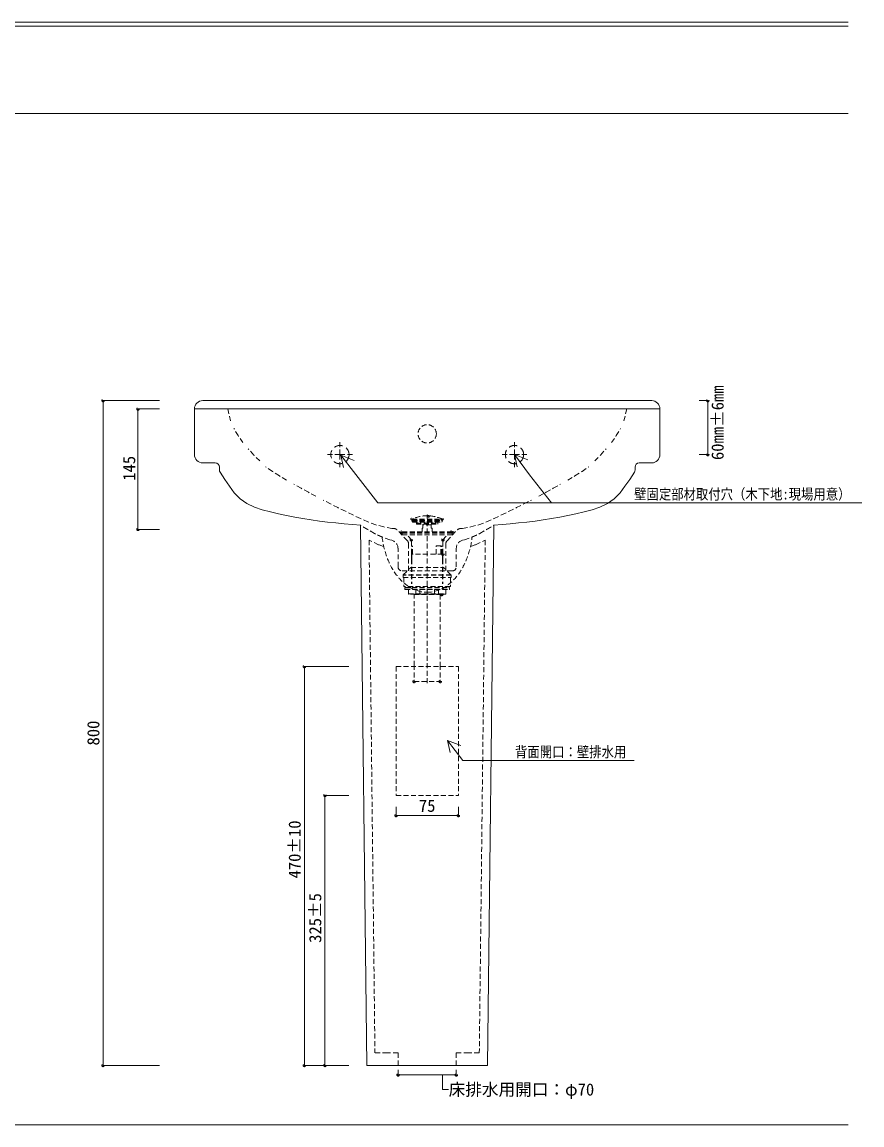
# Model space of a CAD drawing. Units: millimetres, scale not verified. Extents: x -1002 to 1018, y -687 to 676.
# Drawn here: x 8 to 1018, y -687 to 640 of the extents above; entities that cross this region are included whole.
import ezdxf
from ezdxf.enums import TextEntityAlignment as Align

# ---------------------------------------------------------------- set-up
doc = ezdxf.new("R2010")
doc.units = ezdxf.units.MM
doc.header["$LTSCALE"] = 5
doc.header["$PDMODE"] = 32
doc.header["$PDSIZE"] = 3
doc.linetypes.add('DASHED1', pattern=[1.8, 1.2, -0.6])
doc.linetypes.add('DASHED2', pattern=[3, 2, -1])
doc.layers.add('F-0', color=7, linetype='DASHED1', lineweight=15)
doc.styles.add('ＭＳ ゴシック', font='')
doc.styles.get('ＭＳ ゴシック').set_extended_font_data('MS Gothic')

msp = doc.modelspace()

# ---------------------------------------------------------------- linework, layer by layer
at = {"layer": 'F-0', "linetype": 'Continuous'}
for p, q in [((1002.034, 640.036), (-1002.086, 640.036)), ((1002.034, 635.036), (-1002.086, 635.036)), ((1002.034, 530.036), (-1002.086, 530.036)), ((215.544, 174.543), (215.544, 119.543)), ((215.544, 174.543), (775.544, 174.543)), ((765.544, 184.543), (225.544, 184.543)), ((775.544, 174.543), (775.544, 119.543)), ((600.544, 119.543), (603.716, 104.872)), ((600.544, 119.543), (616.405, 113.199)), ((600.544, 119.543), (618.784, 95.356)), ((225.544, 109.543), (240.544, 109.543)), ((391.673, 118.787), (407.534, 112.443)), ((765.544, 109.543), (750.544, 109.543)), ((245.544, 104.543), (245.544, 101.035)), ((246.362, 98.296), (251.938, 89.781)), ((618.784, 95.356), (645.093, 61.682)), ((744.727, 98.296), (739.15, 89.781)), ((745.544, 104.543), (745.544, 101.035)), ((733.414, 81.589), (739.15, 89.781)), ((887.915, 61.682), (1018.47, 61.682)), ((365.805, 39.596), (355.902, 40.988)), ((375.73, 38.377), (365.805, 39.596)), ((385.675, 37.332), (375.73, 38.377)), ((415.544, 34.543), (405.582, 35.415)), ((415.375, 34.192), (422.875, -615.457)), ((575.544, 34.192), (568.044, -615.457)), ((605.413, 37.332), (615.359, 38.377)), ((520.091, -224.315), (523.263, -238.986)), ((520.091, -224.315), (535.951, -230.659)), ((685.04, -248.502), (744.68, -248.502)), ((423.044, -615.457), (568.044, -615.457)), ((513.969, -627.588), (513.969, -644.609)), ((513.969, -644.609), (521.071, -644.609)), ((-1002.086, -687.064), (1002.034, -687.064))]:
    msp.add_line(p, q, dxfattribs=at)
at = {"layer": 'F-0', "color": 4, "linetype": 'Continuous', "lineweight": 9}
for p, q in [((105.627, 184.543), (105.627, -615.457)), ((105.627, 184.543), (173.388, 184.543)), ((147.623, 174.543), (147.623, 28.958)), ((147.623, 174.543), (173.388, 174.543)), ((833.021, 184.543), (822.743, 184.543)), ((833.021, 184.543), (833.021, 119.543)), ((833.021, 119.543), (822.743, 119.543)), ((147.623, 29.548), (173.388, 29.548)), ((347.799, -615.457), (347.799, -135.457)), ((347.799, -135.457), (401.406, -135.457)), ((372.542, -290.457), (372.542, -615.457)), ((372.542, -290.457), (401.406, -290.457)), ((458.044, -314.725), (458.044, -304.229)), ((533.044, -314.725), (533.044, -304.229)), ((458.044, -314.725), (533.044, -314.725)), ((105.627, -615.457), (173.388, -615.457)), ((347.799, -615.457), (401.406, -615.457)), ((372.542, -615.457), (401.406, -615.457)), ((460.544, -626.836), (460.544, -620.889)), ((530.544, -626.836), (530.544, -620.889)), ((460.544, -626.836), (530.544, -626.836))]:
    msp.add_line(p, q, dxfattribs=at)
at = {"layer": 'F-0'}
for p, q in [((255.544, 174.543), (258.895, 160.078)), ((735.544, 174.543), (732.194, 160.078)), ((390.544, 119.543), (390.544, 134.543)), ((600.544, 119.543), (600.544, 134.543)), ((390.544, 119.543), (375.544, 119.543)), ((390.544, 119.543), (405.544, 119.543)), ((390.544, 119.543), (390.544, 104.543)), ((600.544, 119.543), (585.544, 119.543)), ((600.544, 119.543), (600.544, 129.543)), ((600.544, 119.543), (615.544, 119.543)), ((600.544, 119.543), (600.544, 104.543)), ((309.31, 99.193), (301.118, 104.929)), ((317.79, 93.894), (309.31, 99.193)), ((326.45, 88.894), (317.79, 93.894)), ((664.638, 88.894), (673.298, 93.894)), ((647.232, 79.046), (655.978, 83.894)), ((361.433, 69.503), (352.603, 74.198)), ((379.172, 60.269), (370.262, 64.808)), ((388.082, 55.729), (379.172, 60.269)), ((397.07, 51.345), (388.082, 55.729)), ((406.058, 46.961), (397.07, 51.345)), ((415.121, 42.735), (406.058, 46.961)), ((424.184, 38.509), (415.121, 42.735)), ((477.46, 41.941), (513.46, 41.941)), ((477.46, 41.941), (477.46, 40.941)), ((477.46, 40.941), (513.46, 40.941)), ((477.46, 40.241), (513.46, 40.241)), ((477.46, 38.941), (477.46, 40.241)), ((477.66, 40.441), (513.26, 40.441)), ((482.46, 40.441), (482.46, 40.941)), ((495.46, -155.504), (495.46, 46.933)), ((508.46, 40.441), (508.46, 40.941)), ((513.46, 41.941), (513.46, 40.941)), ((513.46, 38.941), (513.46, 40.241)), ((423.596, 29.778), (415.375, 34.543)), ((423.596, 29.427), (415.375, 34.192)), ((433.581, 35.089), (424.184, 38.509)), ((443.24, 32.5), (433.581, 35.089)), ((471.669, 15.991), (459.348, 28.958)), ((465.46, 26.591), (525.46, 26.591)), ((465.46, 25.291), (465.46, 26.591)), ((477.46, 38.941), (513.46, 38.941)), ((477.96, 38.441), (512.96, 38.441)), ((482.46, 36.941), (482.46, 38.441)), ((482.46, 36.941), (508.46, 36.941)), ((482.46, 36.941), (508.46, 36.941)), ((482.46, 36.941), (482.46, 35.941)), ((482.46, 35.941), (508.46, 35.941)), ((489.56, 30.941), (490.46, 30.941)), ((489.56, 26.591), (489.56, 30.941)), ((490.46, 30.941), (490.46, 35.936)), ((500.46, 34.941), (490.46, 34.941)), ((500.46, 30.941), (500.46, 35.936)), ((500.46, 30.941), (501.36, 30.941)), ((501.36, 26.591), (501.36, 30.941)), ((508.46, 36.941), (508.46, 38.441)), ((508.46, 36.941), (508.46, 35.941)), ((519.42, 15.991), (531.741, 28.958)), ((525.46, 25.291), (525.46, 26.591)), ((534.93, 30.495), (538, 30.764)), ((567.324, 29.427), (575.544, 34.192)), ((427.256, 15.767), (425.577, 16.736)), ((425.578, 16.736), (432.703, -600.457)), ((427.256, 15.767), (428.03, 15.364)), ((437.093, 11.138), (428.03, 15.364)), ((450.716, 17.132), (441.319, 20.552)), ((452.964, 16.529), (450.716, 17.132)), ((465.46, 25.291), (525.46, 25.291)), ((466.942, 25.063), (465.46, 25.291)), ((466.942, 25.063), (465.46, 25.291)), ((465.46, 25.063), (525.46, 25.063)), ((465.46, 23.063), (465.46, 25.063)), ((465.46, 23.063), (525.46, 23.063)), ((476.46, 16.962), (471.21, 23.063)), ((476.46, 9.591), (476.46, 16.962)), ((476.46, 9.591), (476.46, 16.962)), ((476.46, 15.162), (476.46, -1.205)), ((514.46, 16.962), (519.71, 23.063)), ((514.46, 9.591), (514.46, 16.962)), ((514.46, 15.162), (514.46, -1.205)), ((523.978, 25.063), (525.46, 25.291)), ((523.978, 25.063), (525.46, 25.291)), ((525.46, 23.063), (525.46, 25.063)), ((537.956, 16.529), (540.204, 17.132)), ((553.827, 11.138), (562.89, 15.364)), ((565.342, 16.736), (558.217, -600.457)), ((563.664, 15.767), (562.89, 15.364)), ((563.664, 15.767), (565.342, 16.736)), ((437.093, 11.138), (437.899, 10.804)), ((443.058, 8.926), (437.899, 10.804)), ((443.058, 8.926), (443.332, 8.817)), ((460.544, -15.457), (460.544, 6.87)), ((473.044, 12.547), (473.044, -20.457)), ((477.761, -0.409), (477.761, 9.591)), ((506.332, 9.591), (514.46, 9.591)), ((506.332, -0.409), (506.332, 9.591)), ((511.762, -0.409), (511.762, 9.591)), ((513.159, -0.409), (513.159, 9.591)), ((518.044, 12.547), (518.044, -20.457)), ((530.544, -15.457), (530.544, 6.87)), ((547.861, 8.926), (547.588, 8.817)), ((547.861, 8.926), (553.021, 10.804)), ((553.827, 11.138), (553.021, 10.804)), ((514.46, -0.409), (476.46, -0.409)), ((476.46, -6.409), (476.46, -0.409)), ((476.46, -6.409), (476.46, -0.409)), ((476.46, -6.409), (476.46, -36.037)), ((476.96, -0.409), (476.96, -6.409)), ((476.96, -6.409), (476.96, -36.037)), ((513.96, -0.409), (513.96, -6.409)), ((513.96, -6.409), (513.96, -36.037)), ((514.46, -6.409), (514.46, -0.409)), ((514.46, -6.409), (514.46, -36.037)), ((525.544, -20.457), (465.544, -20.457)), ((524.21, -25.374), (466.71, -25.374)), ((466.71, -28.292), (466.71, -25.374)), ((466.768, -25.233), (475.71, -16.292)), ((524.151, -25.233), (466.768, -25.233)), ((475.71, -16.292), (515.21, -16.292)), ((524.151, -25.233), (515.21, -16.292)), ((524.21, -28.292), (524.21, -25.374)), ((466.71, -28.292), (524.21, -28.292)), ((467.46, -28.292), (467.46, -39.292)), ((523.46, -39.292), (467.46, -39.292)), ((469.21, -40.292), (469.21, -39.292)), ((521.71, -40.292), (521.71, -39.292)), ((523.46, -28.292), (523.46, -39.292)), ((468.46, -40.292), (522.46, -40.292)), ((468.46, -42.392), (522.46, -42.392)), ((468.96, -42.892), (521.96, -42.892)), ((472.96, -42.892), (472.96, -47.792)), ((472.96, -47.792), (517.96, -47.792)), ((473.14, -47.792), (473.14, -42.892)), ((517.46, -48.292), (473.46, -48.292)), ((479.71, -47.792), (479.71, -133.463)), ((479.71, -48.792), (511.21, -48.792)), ((479.96, -48.792), (479.96, -48.292)), ((481.84, -47.792), (481.84, -42.892)), ((486.76, -47.792), (486.76, -42.892)), ((504.16, -47.792), (504.16, -42.892)), ((509.08, -47.792), (509.08, -42.892)), ((510.96, -48.792), (510.96, -48.292)), ((511.21, -48.792), (511.21, -133.463)), ((517.78, -47.792), (517.78, -42.892)), ((517.96, -42.892), (517.96, -47.792)), ((458.044, -135.457), (533.044, -135.457)), ((479.71, -133.463), (479.71, -153.463)), ((511.21, -133.463), (511.21, -153.463)), ((533.044, -135.457), (533.044, -290.457)), ((479.71, -153.463), (511.21, -153.463)), ((479.91, -153.663), (479.71, -153.463)), ((479.91, -153.663), (511.009, -153.663)), ((511.009, -153.663), (511.21, -153.463)), ((447.873, -600.457), (432.703, -600.457)), ((460.544, -600.457), (447.873, -600.457)), ((460.544, -600.457), (460.544, -615.457)), ((530.544, -600.457), (543.216, -600.457)), ((530.544, -600.457), (530.544, -615.457)), ((543.216, -600.457), (558.217, -600.457))]:
    msp.add_line(p, q, dxfattribs=at)
for points in [[(273.857, 134.163), (268.121, 142.355), (263.121, 151.015)], [(717.232, 134.163), (722.968, 142.355), (727.968, 151.015)], [(294.047, 112), (286.976, 119.071), (280.285, 126.503)], [(697.042, 112), (704.113, 119.071), (710.804, 126.503)], [(673.298, 93.894), (681.779, 99.193), (689.97, 104.929)], [(352.603, 74.198), (343.857, 79.046), (335.111, 83.894)], [(629.656, 69.503), (638.486, 74.198), (647.232, 79.046)], [(538, 30.764), (547.848, 32.5), (557.507, 35.089), (566.904, 38.509), (575.967, 42.735), (585.031, 46.961), (594.019, 51.345), (603.006, 55.729), (611.917, 60.269), (620.827, 64.808)], [(441.319, 20.552), (432.256, 24.778), (423.596, 29.778)], [(441.319, 20.201), (432.256, 24.427), (423.596, 29.427)], [(456.159, 30.495), (453.088, 30.764), (443.24, 32.5)], [(540.204, 17.132), (549.6, 20.552), (558.664, 24.778), (567.324, 29.778), (575.544, 34.543)], [(549.6, 20.201), (558.664, 24.427), (567.324, 29.427)], [(468.46, -40.292), (468.46, -42.392), (468.46, -40.292)], [(473.14, -47.792), (473.14, -47.81), (473.141, -47.828), (473.143, -47.846), (473.145, -47.864), (473.148, -47.882), (473.151, -47.9), (473.156, -47.917), (473.16, -47.935), (473.166, -47.953), (473.172, -47.97), (473.178, -47.987), (473.186, -48.004), (473.193, -48.02), (473.202, -48.037), (473.211, -48.053), (473.221, -48.068), (473.231, -48.083), (473.242, -48.098), (473.253, -48.113), (473.265, -48.127), (473.277, -48.14), (473.29, -48.153), (473.303, -48.166), (473.317, -48.178), (473.331, -48.19), (473.346, -48.201), (473.361, -48.211), (473.376, -48.221), (473.392, -48.23), (473.408, -48.239), (473.424, -48.247), (473.44, -48.254)], [(473.465, -48.264), (473.471, -48.266), (473.478, -48.268), (473.484, -48.27), (473.491, -48.272), (473.497, -48.274), (473.504, -48.276), (473.51, -48.278), (473.517, -48.279), (473.523, -48.281), (473.53, -48.282), (473.536, -48.283), (473.543, -48.285), (473.55, -48.286), (473.556, -48.287), (473.563, -48.288), (473.57, -48.288), (473.576, -48.289), (473.583, -48.29), (473.59, -48.29), (473.597, -48.291), (473.603, -48.291), (473.61, -48.291), (473.617, -48.292), (473.623, -48.292)], [(481.84, -47.792), (481.84, -47.806), (481.84, -47.82), (481.841, -47.835), (481.842, -47.849), (481.844, -47.864), (481.846, -47.878), (481.848, -47.892), (481.85, -47.907), (481.853, -47.921), (481.856, -47.935), (481.859, -47.949), (481.863, -47.963), (481.867, -47.977), (481.871, -47.991), (481.876, -48.005), (481.881, -48.018), (481.887, -48.032), (481.892, -48.045), (481.899, -48.058), (481.905, -48.071), (481.912, -48.084), (481.919, -48.096), (481.926, -48.109), (481.934, -48.121), (481.943, -48.133), (481.951, -48.144), (481.96, -48.156), (481.969, -48.167), (481.979, -48.178), (481.989, -48.188), (482, -48.198), (482.01, -48.208), (482.022, -48.217), (482.033, -48.226), (482.045, -48.235), (482.057, -48.243), (482.069, -48.25), (482.082, -48.257), (482.095, -48.263)], [(482.095, -48.263), (482.109, -48.269), (482.122, -48.274), (482.136, -48.279), (482.15, -48.283), (482.165, -48.286), (482.179, -48.288), (482.193, -48.29), (482.208, -48.291), (482.222, -48.292)], [(486.76, -47.792), (486.76, -47.801), (486.76, -47.81), (486.76, -47.82), (486.76, -47.829), (486.76, -47.838), (486.761, -47.848), (486.761, -47.857), (486.761, -47.866), (486.761, -47.876), (486.762, -47.885), (486.762, -47.894), (486.763, -47.904), (486.763, -47.913), (486.764, -47.922), (486.764, -47.932), (486.765, -47.941), (486.765, -47.95), (486.766, -47.96), (486.767, -47.969), (486.767, -47.978), (486.768, -47.988), (486.769, -47.997), (486.77, -48.006), (486.771, -48.015), (486.771, -48.025), (486.772, -48.034), (486.773, -48.043), (486.775, -48.052), (486.776, -48.062), (486.777, -48.071), (486.778, -48.08), (486.78, -48.089), (486.781, -48.099), (486.783, -48.108), (486.784, -48.117), (486.786, -48.126), (486.788, -48.136), (486.789, -48.145), (486.791, -48.154)], [(486.791, -48.154), (486.793, -48.163), (486.796, -48.173), (486.798, -48.182), (486.8, -48.191), (486.803, -48.2), (486.805, -48.208), (486.808, -48.217), (486.811, -48.226), (486.814, -48.234), (486.817, -48.243), (486.822, -48.252), (486.826, -48.261), (486.832, -48.27), (486.838, -48.279), (486.845, -48.285), (486.852, -48.29), (486.861, -48.292)], [(504.128, -48.154), (504.126, -48.163), (504.124, -48.173), (504.122, -48.182), (504.12, -48.191), (504.117, -48.2), (504.115, -48.208), (504.112, -48.217), (504.109, -48.226), (504.106, -48.234), (504.102, -48.243), (504.098, -48.252), (504.094, -48.261), (504.088, -48.27), (504.082, -48.279), (504.075, -48.285), (504.067, -48.29), (504.059, -48.292)], [(504.16, -47.792), (504.16, -47.801), (504.16, -47.81), (504.16, -47.82), (504.159, -47.829), (504.159, -47.838), (504.159, -47.848), (504.159, -47.857), (504.159, -47.866), (504.158, -47.876), (504.158, -47.885), (504.158, -47.894), (504.157, -47.904), (504.157, -47.913), (504.156, -47.922), (504.156, -47.932), (504.155, -47.941), (504.154, -47.95), (504.154, -47.96), (504.153, -47.969), (504.152, -47.978), (504.152, -47.988), (504.151, -47.997), (504.15, -48.006), (504.149, -48.015), (504.148, -48.025), (504.147, -48.034), (504.146, -48.043), (504.145, -48.052), (504.144, -48.062), (504.143, -48.071), (504.141, -48.08), (504.14, -48.089), (504.139, -48.099), (504.137, -48.108), (504.136, -48.117), (504.134, -48.126), (504.132, -48.136), (504.13, -48.145), (504.128, -48.154)], [(508.824, -48.263), (508.811, -48.269), (508.797, -48.274), (508.783, -48.279), (508.769, -48.283), (508.755, -48.286), (508.741, -48.288), (508.726, -48.29), (508.712, -48.291), (508.698, -48.292)], [(509.08, -47.792), (509.08, -47.806), (509.079, -47.82), (509.079, -47.835), (509.077, -47.849), (509.076, -47.864), (509.074, -47.878), (509.072, -47.892), (509.07, -47.907), (509.067, -47.921), (509.064, -47.935), (509.06, -47.949), (509.057, -47.963), (509.053, -47.977), (509.048, -47.991), (509.044, -48.005), (509.038, -48.018), (509.033, -48.032), (509.027, -48.045), (509.021, -48.058), (509.015, -48.071), (509.008, -48.084), (509.001, -48.096), (508.993, -48.109), (508.985, -48.121), (508.977, -48.133), (508.969, -48.144), (508.96, -48.156), (508.95, -48.167), (508.941, -48.178), (508.93, -48.188), (508.92, -48.198), (508.909, -48.208), (508.898, -48.217), (508.887, -48.226), (508.875, -48.235), (508.863, -48.243), (508.85, -48.25), (508.837, -48.257), (508.824, -48.263)], [(517.455, -48.264), (517.448, -48.266), (517.442, -48.268), (517.436, -48.27), (517.429, -48.272), (517.423, -48.274), (517.416, -48.276), (517.41, -48.278), (517.403, -48.279), (517.396, -48.281), (517.39, -48.282), (517.383, -48.283), (517.377, -48.285), (517.37, -48.286), (517.363, -48.287), (517.357, -48.288), (517.35, -48.288), (517.343, -48.289), (517.336, -48.29), (517.33, -48.29), (517.323, -48.291), (517.316, -48.291), (517.31, -48.291), (517.303, -48.292), (517.296, -48.292)], [(517.78, -47.792), (517.779, -47.81), (517.779, -47.828), (517.777, -47.846), (517.775, -47.864), (517.772, -47.882), (517.768, -47.9), (517.764, -47.917), (517.759, -47.935), (517.754, -47.953), (517.748, -47.97), (517.741, -47.987), (517.734, -48.004), (517.726, -48.02), (517.718, -48.037), (517.709, -48.053), (517.699, -48.068), (517.689, -48.083), (517.678, -48.098), (517.667, -48.113), (517.655, -48.127), (517.643, -48.14), (517.63, -48.153), (517.616, -48.166), (517.603, -48.178), (517.588, -48.19), (517.574, -48.201), (517.559, -48.211), (517.544, -48.221), (517.528, -48.23), (517.512, -48.239), (517.496, -48.247), (517.479, -48.254)], [(522.46, -40.292), (522.46, -42.392), (522.46, -40.292)], [(458.044, -135.457), (458.044, -290.457), (533.044, -290.457)]]:
    msp.add_lwpolyline(points, dxfattribs=at)
at = {"layer": 'F-0', "linetype": 'Continuous'}
for points in [[(681.565, 61.682), (436.289, 61.682), (391.673, 118.787), (394.846, 104.116)], [(355.902, 40.988), (346.025, 42.552), (336.177, 44.288), (326.361, 46.196), (316.579, 48.276), (306.835, 50.525), (297.132, 52.944), (287.736, 56.364), (278.672, 60.591), (270.481, 66.326), (263.41, 73.397), (257.674, 81.589), (251.938, 89.781)], [(615.359, 38.377), (625.284, 39.596), (635.187, 40.988), (645.064, 42.552), (654.912, 44.288), (664.728, 46.196), (674.509, 48.276), (684.253, 50.525), (693.956, 52.944), (703.353, 56.364), (712.416, 60.591), (720.608, 66.326), (727.679, 73.397), (733.414, 81.589)], [(681.565, 61.682), (828.275, 61.682), (887.915, 61.682)], [(405.582, 35.415), (395.62, 36.287), (385.675, 37.332)], [(575.544, 34.543), (585.506, 35.415), (595.468, 36.287), (605.413, 37.332)], [(520.091, -224.315), (538.33, -248.502), (685.04, -248.502)]]:
    msp.add_lwpolyline(points, dxfattribs=at)
at = {"layer": 'F-0'}
msp.add_circle((495.544, 144.543), 11, dxfattribs=at)
at = {"layer": 'F-0', "linetype": 'DASHED2'}
for centre in [(390.544, 119.543), (600.544, 119.543)]:
    msp.add_circle(centre, 11, dxfattribs=at)
at = {"layer": 'F-0', "linetype": 'Continuous'}
for centre, radius, start, end in [((225.544, 174.543), 10, 90, 180), ((765.544, 174.543), 10, 0, 90), ((225.544, 119.543), 10, 180, 270), ((765.544, 119.543), 10, 270, 0), ((240.544, 104.543), 5, 0, 90), ((750.544, 104.543), 5, 90, 180), ((250.544, 101.035), 5, 180, 213.22216), ((740.544, 101.035), 5, 326.77784, 0)]:
    msp.add_arc(centre, radius, start, end, dxfattribs=at)
at = {"layer": 'F-0'}
for centre, radius, start, end in [((495.46, 3.441), 42.5, 64.94238, 115.05762), ((477.66, 40.241), 0.2, 90, 180), ((513.26, 40.241), 0.2, 0, 90), ((455.723, 25.514), 5, 43.53573, 85), ((477.96, 38.941), 0.5, 180, 270), ((512.96, 38.941), 0.5, 270, 0), ((535.365, 25.514), 5, 95, 136.46427), ((450.375, 6.87), 10, 0, 75), ((468.044, 12.547), 5, 0, 43.53573), ((523.044, 12.547), 5, 136.46427, 180), ((540.544, 6.87), 10, 105, 180), ((465.544, -15.457), 5, 180, 270), ((466.91, -25.374), 0.2, 135, 180), ((524.01, -25.374), 0.2, 0, 45), ((525.544, -15.457), 5, 270, 0), ((468.96, -42.392), 0.5, 180, 270), ((473.46, -47.792), 0.5, 180, 270), ((473.623, -47.821), 0.47, 247.09102, 250.33614), ((517.297, -47.821), 0.47, 289.66386, 292.90898), ((517.46, -47.792), 0.5, 270, 0), ((521.96, -42.392), 0.5, 270, 0)]:
    msp.add_arc(centre, radius, start, end, dxfattribs=at)
for start_param, end_param in [(1.74496358, 3.14159265), (3.14159265, 4.53822173)]:
    msp.add_ellipse((495.46, 34.543), major_axis=(0, 80.668), ratio=0.681803, start_param=start_param, end_param=end_param, dxfattribs=at)
at = {"layer": 'F-0', "color": 6}
for p in [(105.627, 184.543), (147.623, 174.543), (833.021, 184.543), (833.021, 119.543), (147.623, 29.548), (347.799, -135.457), (372.542, -290.457), (458.044, -314.725), (533.044, -314.725), (105.627, -615.457), (347.799, -615.457), (372.542, -615.457), (460.544, -626.836), (530.544, -626.836)]:
    msp.add_point(p, dxfattribs=at)
at = {"layer": 'F-0'}
for p in [(477.46, 42.098), (497.317, 45.941), (513.46, 42.098), (465.46, 26.591), (525.46, 26.92), (476.46, 16.962), (514.46, 16.962), (514.46, -0.205), (513.067, -48.792), (479.71, -153.463), (511.21, -153.463)]:
    msp.add_point(p, dxfattribs=at)

# ---------------------------------------------------------------- texts
at = {"layer": 'F-0', "style": 'ＭＳ ゴシック'}
for s, p in [('60㎜±6㎜', (856.498, 112.998)), ('145', (148.69, 88.11)), ('800', (105.627, -230.457)), ('470±10', (347.799, -390.457)), ('325±5', (372.542, -467.957))]:
    msp.add_text(s, height=14.66, rotation=90, dxfattribs=at).set_placement(p, align=Align.BOTTOM_LEFT)
at = {"layer": 'F-0', "style": 'ＭＳ ゴシック', "width": 0.85}
for s, p in [('壁固定部材取付穴（木下地:現場用意）', (744.413, 61.738)), ('背面開口：壁排水用', (601.178, -248.446))]:
    msp.add_text(s, height=12.83, dxfattribs=at).set_placement(p, align=Align.BOTTOM_LEFT)
at = {"layer": 'F-0', "style": 'ＭＳ ゴシック'}
for s, p in [('75', (485.544, -314.725)), ('床排水用開口：φ70', (521.338, -656.158))]:
    msp.add_text(s, height=14.66, dxfattribs=at).set_placement(p, align=Align.BOTTOM_LEFT)

doc.saveas('drawing.dxf')
